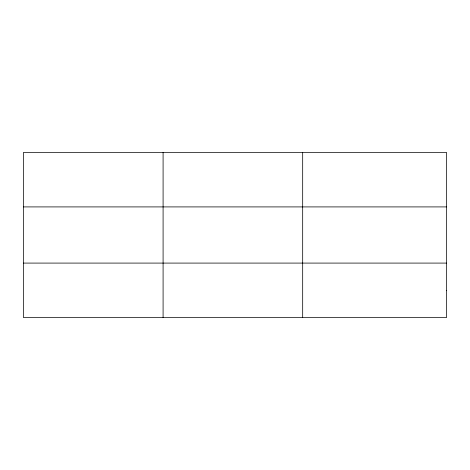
<?xml version="1.0" encoding="UTF-8"?>
<svg xmlns="http://www.w3.org/2000/svg" width="470" height="470" viewBox="0 0 470 470"><rect width="100%" height="100%" fill="white"/><g stroke="black" fill="none" stroke-linecap="round" stroke-linejoin="round"><path stroke-width="0.7" d="M163.09 152.386L163.09 317.614M302.68 152.386L302.68 317.614M23.5 206.912L446.5 206.912M23.5 263.088L446.5 263.088M446.5 290.354L446.5 317.614L23.5 317.614L23.5 152.386L446.5 152.386L446.5 290.354"/></g></svg>
